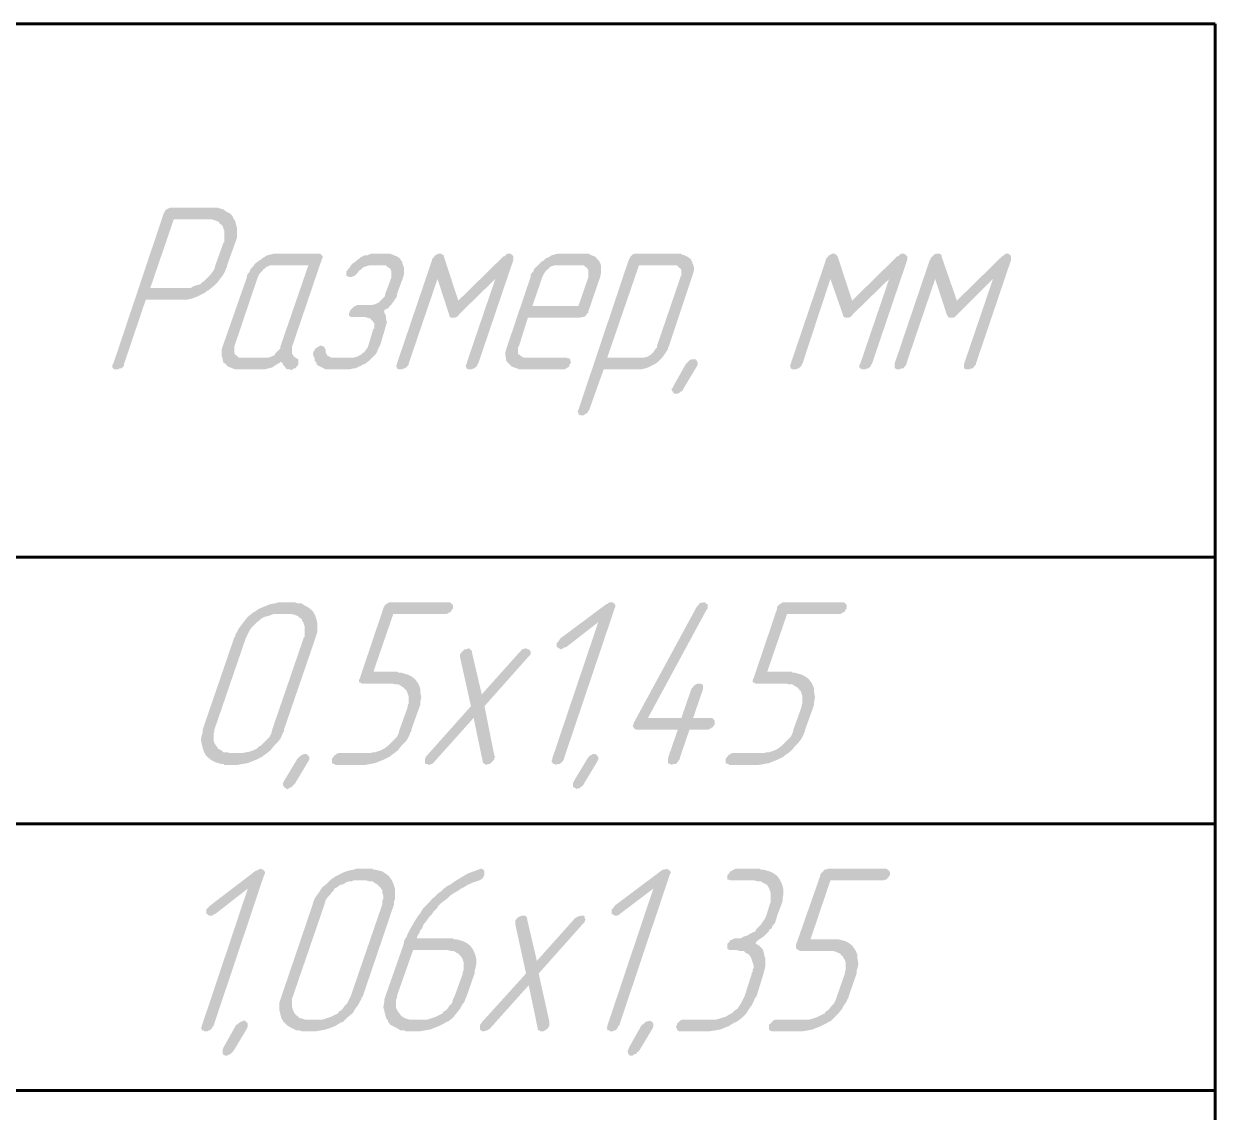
# Paper-space layout 'Layout1' of a CAD drawing. Extents: x -1 to 840, y -1 to 593.
# Drawn here: x 473.47 to 506.98, y 201.39 to 232 of the extents above; entities that cross this region are included whole.
import ezdxf

# ---------------------------------------------------------------- set-up
doc = ezdxf.new("R2010")
doc.units = 0
doc.header["$MEASUREMENT"] = 0
doc.layers.add('PDF _Геометрия', color=7, linetype='CONTINUOUS')
doc.layers.add('PDF _Сплошная заливка', color=7, linetype='CONTINUOUS')

psp = doc.layouts.get("Layout1")

# ---------------------------------------------------------------- hatches: boundary and pattern name
at = {"layer": 'PDF _Сплошная заливка', "transparency": 33554559}
h = psp.add_hatch(color=256, dxfattribs=at)
h.paths.add_polyline_path([(478.657, 226.499), (477.691, 226.499), (477.031, 224.569), (478.047, 224.569), (478.098, 224.569), (478.174, 224.569), (478.25, 224.619), (478.326, 224.645), (478.428, 224.67), (478.504, 224.746), (478.529, 224.746), (478.555, 224.772), (478.606, 224.823), (478.657, 224.873), (478.707, 224.924), (478.784, 225.026), (478.834, 225.102), (478.86, 225.204), (479.088, 225.839), (479.114, 225.864), (479.114, 225.889), (479.114, 225.94), (479.114, 226.016), (479.114, 226.093), (479.114, 226.169), (479.088, 226.245), (479.063, 226.321), (479.038, 226.321), (479.038, 226.347), (478.987, 226.372), (478.961, 226.423), (478.91, 226.448), (478.834, 226.474), (478.758, 226.499)], flags=0)
h.paths.add_polyline_path([(478.834, 226.829), (478.91, 226.829), (478.987, 226.804), (479.088, 226.778), (479.19, 226.702), (479.292, 226.651), (479.368, 226.55), (479.368, 226.524), (479.393, 226.499), (479.419, 226.448), (479.444, 226.347), (479.469, 226.245), (479.469, 226.143), (479.469, 225.991), (479.444, 225.915), (479.419, 225.839), (479.19, 225.204), (479.19, 225.204), (479.19, 225.178), (479.19, 225.153), (479.165, 225.127), (479.139, 225.051), (479.088, 224.95), (479.012, 224.848), (478.936, 224.746), (478.809, 224.619), (478.682, 224.518), (478.682, 224.518), (478.657, 224.492), (478.631, 224.492), (478.606, 224.467), (478.58, 224.442), (478.529, 224.416), (478.428, 224.365), (478.326, 224.315), (478.174, 224.264), (478.047, 224.238), (477.894, 224.238), (476.904, 224.238), (476.294, 222.435), (476.294, 222.41), (476.294, 222.384), (476.268, 222.359), (476.218, 222.308), (476.192, 222.308), (476.167, 222.308), (476.141, 222.283), (476.091, 222.283), (476.065, 222.283), (476.065, 222.283), (476.014, 222.283), (475.989, 222.308), (475.989, 222.308), (475.964, 222.333), (475.964, 222.384), (475.964, 222.41), (475.989, 222.435), (477.412, 226.677), (477.412, 226.677), (477.437, 226.702), (477.437, 226.728), (477.462, 226.753), (477.488, 226.778), (477.539, 226.804), (477.589, 226.829), (477.64, 226.829), (478.809, 226.829)], flags=0)
h = psp.add_hatch(color=256, dxfattribs=at)
h.paths.add_polyline_path([(481.476, 225.204), (480.486, 225.204), (480.46, 225.204), (480.409, 225.204), (480.333, 225.178), (480.282, 225.153), (480.232, 225.102), (480.232, 225.102), (480.206, 225.102), (480.206, 225.077), (480.181, 225.051), (480.105, 224.975), (480.079, 224.924), (480.054, 224.873), (479.393, 222.918), (479.393, 222.918), (479.393, 222.918), (479.393, 222.867), (479.393, 222.841), (479.393, 222.765), (479.393, 222.74), (479.419, 222.689), (479.419, 222.689), (479.419, 222.689), (479.469, 222.664), (479.52, 222.613), (479.571, 222.613), (479.622, 222.613), (480.282, 222.613), (480.308, 222.613), (480.359, 222.613), (480.435, 222.638), (480.486, 222.664), (480.536, 222.689), (480.536, 222.689), (480.536, 222.714), (480.562, 222.74), (480.587, 222.765), (480.663, 222.841), (480.689, 222.867), (480.689, 222.918)], flags=0)
h.paths.add_polyline_path([(481.807, 225.534), (481.832, 225.508), (481.857, 225.483), (481.883, 225.458), (481.883, 225.432), (481.857, 225.381), (481.019, 222.918), (481.019, 222.918), (481.019, 222.918), (481.019, 222.892), (481.019, 222.867), (481.019, 222.791), (481.019, 222.714), (481.019, 222.714), (481.044, 222.689), (481.07, 222.638), (481.146, 222.587), (481.146, 222.587), (481.146, 222.587), (481.197, 222.562), (481.197, 222.537), (481.197, 222.511), (481.197, 222.486), (481.197, 222.435), (481.197, 222.41), (481.172, 222.384), (481.146, 222.359), (481.121, 222.308), (481.095, 222.308), (481.07, 222.308), (481.044, 222.283), (480.994, 222.257), (480.943, 222.283), (480.918, 222.283), (480.892, 222.283), (480.841, 222.308), (480.816, 222.359), (480.791, 222.384), (480.791, 222.384), (480.765, 222.41), (480.765, 222.435), (480.74, 222.46), (480.714, 222.486), (480.689, 222.486), (480.663, 222.46), (480.613, 222.435), (480.536, 222.384), (480.46, 222.333), (480.359, 222.308), (480.257, 222.283), (480.155, 222.283), (479.469, 222.283), (479.419, 222.283), (479.342, 222.308), (479.292, 222.333), (479.215, 222.359), (479.165, 222.41), (479.114, 222.46), (479.088, 222.46), (479.088, 222.486), (479.063, 222.537), (479.063, 222.587), (479.038, 222.664), (479.038, 222.74), (479.038, 222.841), (479.063, 222.918), (479.749, 224.873), (479.749, 224.899), (479.749, 224.924), (479.774, 224.975), (479.825, 225.026), (479.851, 225.102), (479.927, 225.178), (479.978, 225.254), (480.079, 225.331), (480.079, 225.331), (480.13, 225.356), (480.181, 225.407), (480.232, 225.432), (480.308, 225.483), (480.409, 225.508), (480.511, 225.534), (480.613, 225.534), (481.781, 225.534)], flags=0)
for points in [[(483.763, 225.534), (483.839, 225.508), (483.89, 225.483), (483.966, 225.458), (484.042, 225.407), (484.093, 225.331), (484.093, 225.331), (484.118, 225.305), (484.118, 225.254), (484.144, 225.204), (484.169, 225.127), (484.169, 225.077), (484.169, 224.975), (484.144, 224.873), (483.966, 224.391), (483.966, 224.391), (483.966, 224.365), (483.966, 224.34), (483.941, 224.289), (483.89, 224.213), (483.814, 224.111), (483.814, 224.111), (483.814, 224.086), (483.788, 224.086), (483.763, 224.061), (483.737, 224.01), (483.687, 223.984), (483.636, 223.959), (483.585, 223.908), (483.61, 223.908), (483.61, 223.883), (483.636, 223.832), (483.661, 223.781), (483.661, 223.705), (483.687, 223.603), (483.661, 223.527), (483.636, 223.426), (483.483, 222.918), (483.458, 222.918), (483.458, 222.892), (483.433, 222.841), (483.407, 222.765), (483.356, 222.689), (483.28, 222.613), (483.204, 222.537), (483.102, 222.46), (483.102, 222.46), (483.102, 222.46), (483.077, 222.435), (483.052, 222.435), (483.001, 222.41), (482.975, 222.384), (482.899, 222.359), (482.848, 222.333), (482.848, 222.333), (482.823, 222.308), (482.797, 222.308), (482.747, 222.308), (482.645, 222.283), (482.569, 222.283), (482.035, 222.283), (482.01, 222.283), (481.959, 222.283), (481.908, 222.308), (481.857, 222.333), (481.807, 222.359), (481.756, 222.384), (481.756, 222.384), (481.73, 222.41), (481.705, 222.435), (481.705, 222.486), (481.654, 222.511), (481.654, 222.587), (481.629, 222.638), (481.603, 222.714), (481.629, 222.791), (481.629, 222.791), (481.654, 222.816), (481.654, 222.841), (481.705, 222.892), (481.73, 222.892), (481.756, 222.918), (481.807, 222.943), (481.832, 222.943), (481.857, 222.943), (481.908, 222.918), (481.908, 222.918), (481.934, 222.892), (481.934, 222.867), (481.959, 222.841), (481.959, 222.816), (481.959, 222.816), (481.959, 222.765), (481.984, 222.714), (482.01, 222.664), (482.035, 222.664), (482.061, 222.638), (482.112, 222.613), (482.188, 222.613), (482.696, 222.613), (482.721, 222.613), (482.772, 222.613), (482.848, 222.638), (482.899, 222.664), (482.95, 222.689), (482.975, 222.689), (482.975, 222.714), (483.001, 222.74), (483.052, 222.765), (483.102, 222.841), (483.128, 222.867), (483.153, 222.918), (483.306, 223.426), (483.306, 223.426), (483.331, 223.426), (483.331, 223.476), (483.331, 223.502), (483.331, 223.527), (483.331, 223.578), (483.306, 223.603), (483.28, 223.654), (483.28, 223.654), (483.255, 223.654), (483.229, 223.705), (483.153, 223.73), (483.102, 223.73), (483.077, 223.756), (482.721, 223.756), (482.696, 223.756), (482.67, 223.756), (482.645, 223.781), (482.62, 223.781), (482.62, 223.832), (482.62, 223.857), (482.645, 223.908), (482.645, 223.908), (482.645, 223.934), (482.67, 223.959), (482.721, 224.01), (482.721, 224.01), (482.747, 224.035), (482.797, 224.061), (482.848, 224.086), (483.204, 224.086), (483.229, 224.086), (483.255, 224.086), (483.356, 224.111), (483.407, 224.137), (483.458, 224.162), (483.458, 224.162), (483.483, 224.188), (483.509, 224.213), (483.534, 224.238), (483.61, 224.315), (483.636, 224.34), (483.636, 224.391), (483.814, 224.873), (483.814, 224.899), (483.814, 224.899), (483.814, 224.924), (483.814, 224.95), (483.814, 225), (483.814, 225.026), (483.788, 225.077), (483.788, 225.102), (483.788, 225.102), (483.763, 225.127), (483.712, 225.153), (483.661, 225.204), (483.61, 225.204), (483.56, 225.204), (483.204, 225.204), (483.178, 225.204), (483.102, 225.178), (483.026, 225.153), (483.026, 225.153), (483.001, 225.127), (482.975, 225.102), (482.899, 225.051), (482.848, 224.975), (482.848, 224.975), (482.823, 224.95), (482.797, 224.924), (482.747, 224.899), (482.747, 224.899), (482.67, 224.873), (482.645, 224.873), (482.62, 224.873), (482.594, 224.899), (482.569, 224.899), (482.543, 224.924), (482.543, 224.95), (482.543, 224.975), (482.543, 225.026), (482.594, 225.077), (482.594, 225.102), (482.62, 225.127), (482.645, 225.153), (482.67, 225.204), (482.721, 225.254), (482.797, 225.305), (482.848, 225.356), (482.925, 225.407), (482.925, 225.432), (482.95, 225.432), (483.001, 225.458), (483.052, 225.483), (483.128, 225.483), (483.178, 225.508), (483.255, 225.534), (483.356, 225.534), (483.712, 225.534)], [(487.167, 225.534), (487.192, 225.508), (487.218, 225.483), (487.218, 225.483), (487.243, 225.458), (487.243, 225.407), (487.243, 225.381), (487.243, 225.356), (486.252, 222.435), (486.227, 222.41), (486.227, 222.384), (486.202, 222.359), (486.151, 222.308), (486.151, 222.308), (486.125, 222.308), (486.075, 222.283), (486.024, 222.283), (486.024, 222.283), (485.999, 222.283), (485.973, 222.283), (485.922, 222.308), (485.922, 222.308), (485.922, 222.333), (485.897, 222.384), (485.922, 222.41), (485.922, 222.435), (486.735, 224.823), (485.694, 223.807), (485.694, 223.807), (485.694, 223.781), (485.643, 223.756), (485.592, 223.73), (485.567, 223.73), (485.541, 223.73), (485.516, 223.73), (485.49, 223.73), (485.465, 223.756), (485.44, 223.781), (485.44, 223.807), (485.109, 224.823), (484.296, 222.435), (484.296, 222.41), (484.271, 222.384), (484.246, 222.359), (484.195, 222.308), (484.195, 222.308), (484.169, 222.308), (484.118, 222.283), (484.068, 222.283), (484.068, 222.283), (484.042, 222.283), (484.017, 222.283), (483.966, 222.308), (483.966, 222.308), (483.966, 222.333), (483.941, 222.384), (483.966, 222.41), (483.966, 222.435), (484.957, 225.356), (484.957, 225.381), (484.982, 225.407), (485.008, 225.432), (485.033, 225.483), (485.058, 225.483), (485.084, 225.508), (485.135, 225.534), (485.186, 225.534), (485.211, 225.534), (485.211, 225.534), (485.236, 225.508), (485.236, 225.508), (485.262, 225.508), (485.287, 225.483), (485.287, 225.458), (485.694, 224.213), (486.964, 225.458), (486.989, 225.458), (486.989, 225.458), (487.015, 225.483), (487.065, 225.534), (487.116, 225.534), (487.142, 225.534)], [(498.218, 225.534), (498.269, 225.508), (498.294, 225.483), (498.294, 225.483), (498.32, 225.458), (498.32, 225.407), (498.32, 225.381), (498.32, 225.356), (497.329, 222.435), (497.304, 222.41), (497.304, 222.384), (497.278, 222.359), (497.227, 222.308), (497.227, 222.308), (497.202, 222.308), (497.151, 222.283), (497.1, 222.283), (497.1, 222.283), (497.075, 222.283), (497.049, 222.283), (496.999, 222.308), (496.999, 222.308), (496.973, 222.333), (496.973, 222.384), (496.973, 222.41), (496.999, 222.435), (497.812, 224.823), (496.77, 223.807), (496.77, 223.807), (496.77, 223.781), (496.719, 223.756), (496.668, 223.73), (496.643, 223.73), (496.618, 223.73), (496.592, 223.73), (496.567, 223.73), (496.541, 223.756), (496.516, 223.781), (496.516, 223.807), (496.16, 224.823), (495.373, 222.435), (495.347, 222.41), (495.347, 222.384), (495.322, 222.359), (495.271, 222.308), (495.271, 222.308), (495.246, 222.308), (495.195, 222.283), (495.144, 222.283), (495.144, 222.283), (495.119, 222.283), (495.093, 222.283), (495.043, 222.308), (495.043, 222.308), (495.043, 222.333), (495.017, 222.384), (495.043, 222.41), (495.043, 222.435), (496.033, 225.356), (496.033, 225.381), (496.059, 225.407), (496.084, 225.432), (496.11, 225.483), (496.135, 225.483), (496.16, 225.508), (496.211, 225.534), (496.262, 225.534), (496.287, 225.534), (496.287, 225.534), (496.313, 225.508), (496.313, 225.508), (496.338, 225.508), (496.338, 225.483), (496.364, 225.458), (496.77, 224.213), (498.04, 225.458), (498.04, 225.458), (498.066, 225.458), (498.091, 225.483), (498.142, 225.534), (498.193, 225.534)], [(501.165, 225.534), (501.191, 225.508), (501.216, 225.483), (501.241, 225.483), (501.241, 225.458), (501.241, 225.407), (501.241, 225.381), (501.241, 225.356), (500.251, 222.435), (500.251, 222.41), (500.225, 222.384), (500.2, 222.359), (500.174, 222.308), (500.149, 222.308), (500.123, 222.308), (500.073, 222.283), (500.047, 222.283), (500.022, 222.283), (499.996, 222.283), (499.971, 222.283), (499.92, 222.308), (499.92, 222.308), (499.92, 222.333), (499.92, 222.384), (499.92, 222.41), (499.92, 222.435), (500.733, 224.823), (499.717, 223.807), (499.717, 223.807), (499.692, 223.781), (499.666, 223.756), (499.615, 223.73), (499.565, 223.73), (499.539, 223.73), (499.539, 223.73), (499.514, 223.73), (499.463, 223.756), (499.463, 223.781), (499.438, 223.807), (499.107, 224.823), (498.294, 222.435), (498.294, 222.41), (498.269, 222.384), (498.244, 222.359), (498.218, 222.308), (498.193, 222.308), (498.167, 222.308), (498.117, 222.283), (498.091, 222.283), (498.066, 222.283), (498.04, 222.283), (498.015, 222.283), (497.989, 222.308), (497.964, 222.308), (497.964, 222.333), (497.964, 222.384), (497.964, 222.41), (497.964, 222.435), (498.955, 225.356), (498.98, 225.381), (498.98, 225.407), (499.006, 225.432), (499.056, 225.483), (499.056, 225.483), (499.082, 225.508), (499.133, 225.534), (499.183, 225.534), (499.209, 225.534), (499.234, 225.534), (499.26, 225.508), (499.26, 225.508), (499.26, 225.508), (499.285, 225.483), (499.285, 225.458), (499.717, 224.213), (500.987, 225.458), (500.987, 225.458), (500.987, 225.458), (501.038, 225.483), (501.089, 225.534), (501.114, 225.534), (501.14, 225.534)], [(492.35, 222.562), (492.375, 222.562), (492.4, 222.537), (492.4, 222.511), (492.426, 222.486), (492.426, 222.46), (492.426, 222.435), (492.426, 222.41), (492.4, 222.359), (492.019, 221.724), (491.994, 221.673), (491.943, 221.648), (491.918, 221.622), (491.918, 221.622), (491.867, 221.597), (491.841, 221.597), (491.816, 221.597), (491.816, 221.597), (491.765, 221.597), (491.74, 221.622), (491.74, 221.648), (491.715, 221.648), (491.715, 221.673), (491.689, 221.724), (491.715, 221.749), (491.715, 221.749), (491.74, 221.8), (492.096, 222.435), (492.146, 222.486), (492.172, 222.511), (492.197, 222.537), (492.197, 222.537), (492.248, 222.562), (492.273, 222.562), (492.299, 222.562), (492.299, 222.562)], [(485.465, 215.729), (485.49, 215.704), (485.516, 215.679), (485.541, 215.653), (485.541, 215.628), (485.541, 215.602), (485.541, 215.552), (485.541, 215.552), (485.516, 215.526), (485.49, 215.475), (485.465, 215.45), (485.44, 215.45), (485.414, 215.425), (485.363, 215.399), (485.313, 215.399), (483.864, 215.399), (483.306, 213.774), (483.991, 213.774), (484.017, 213.748), (484.093, 213.748), (484.169, 213.723), (484.271, 213.697), (484.373, 213.647), (484.474, 213.57), (484.55, 213.469), (484.55, 213.469), (484.576, 213.418), (484.601, 213.367), (484.627, 213.291), (484.627, 213.189), (484.652, 213.062), (484.627, 212.935), (484.627, 212.859), (484.601, 212.783), (484.373, 212.148), (484.373, 212.123), (484.373, 212.123), (484.373, 212.097), (484.347, 212.072), (484.322, 211.996), (484.271, 211.894), (484.195, 211.792), (484.093, 211.691), (483.991, 211.564), (483.864, 211.462), (483.839, 211.462), (483.839, 211.437), (483.814, 211.437), (483.788, 211.411), (483.763, 211.386), (483.712, 211.361), (483.61, 211.31), (483.483, 211.259), (483.356, 211.208), (483.229, 211.183), (483.077, 211.157), (482.239, 211.157), (482.213, 211.183), (482.188, 211.183), (482.137, 211.208), (482.137, 211.208), (482.137, 211.234), (482.137, 211.284), (482.137, 211.335), (482.137, 211.335), (482.162, 211.361), (482.188, 211.386), (482.213, 211.437), (482.239, 211.437), (482.264, 211.462), (482.315, 211.488), (482.366, 211.488), (483.229, 211.488), (483.28, 211.513), (483.356, 211.513), (483.433, 211.538), (483.509, 211.564), (483.61, 211.615), (483.712, 211.691), (483.712, 211.691), (483.737, 211.716), (483.788, 211.767), (483.839, 211.818), (483.89, 211.869), (483.966, 211.945), (484.017, 212.046), (484.042, 212.148), (484.271, 212.783), (484.271, 212.808), (484.271, 212.834), (484.296, 212.885), (484.296, 212.935), (484.296, 213.012), (484.296, 213.088), (484.271, 213.164), (484.246, 213.24), (484.22, 213.24), (484.22, 213.266), (484.169, 213.316), (484.144, 213.342), (484.093, 213.367), (484.017, 213.418), (483.941, 213.418), (483.839, 213.443), (483.001, 213.443), (482.975, 213.443), (482.95, 213.469), (482.925, 213.469), (482.899, 213.494), (482.899, 213.545), (482.925, 213.596), (483.585, 215.552), (483.585, 215.577), (483.61, 215.602), (483.61, 215.628), (483.636, 215.653), (483.661, 215.679), (483.712, 215.704), (483.737, 215.729), (483.814, 215.729), (485.44, 215.729)], [(490.038, 215.729), (490.063, 215.704), (490.089, 215.679), (490.089, 215.679), (490.114, 215.653), (490.114, 215.602), (490.089, 215.552), (488.666, 211.335), (488.666, 211.31), (488.641, 211.284), (488.615, 211.234), (488.564, 211.208), (488.564, 211.183), (488.539, 211.183), (488.488, 211.183), (488.437, 211.157), (488.437, 211.157), (488.412, 211.183), (488.386, 211.183), (488.336, 211.208), (488.336, 211.208), (488.336, 211.234), (488.31, 211.259), (488.336, 211.31), (488.336, 211.335), (489.631, 215.171), (488.717, 214.459), (488.691, 214.459), (488.666, 214.459), (488.641, 214.434), (488.59, 214.409), (488.564, 214.409), (488.539, 214.434), (488.514, 214.434), (488.488, 214.459), (488.463, 214.485), (488.463, 214.51), (488.463, 214.536), (488.463, 214.586), (488.463, 214.586), (488.488, 214.612), (488.514, 214.637), (488.564, 214.713), (489.86, 215.679), (489.885, 215.679), (489.911, 215.704), (489.936, 215.729), (489.987, 215.729), (490.012, 215.729)], [(492.629, 215.729), (492.654, 215.704), (492.68, 215.679), (492.705, 215.679), (492.705, 215.653), (492.705, 215.602), (492.705, 215.552), (492.68, 215.526), (491.029, 212.478), (491.969, 212.478), (492.248, 213.291), (492.248, 213.291), (492.273, 213.316), (492.299, 213.342), (492.324, 213.393), (492.35, 213.393), (492.375, 213.418), (492.426, 213.443), (492.477, 213.443), (492.477, 213.443), (492.502, 213.443), (492.553, 213.418), (492.578, 213.393), (492.578, 213.393), (492.578, 213.367), (492.578, 213.342), (492.578, 213.291), (492.299, 212.478), (492.807, 212.478), (492.832, 212.478), (492.858, 212.453), (492.883, 212.427), (492.909, 212.402), (492.909, 212.377), (492.909, 212.351), (492.909, 212.3), (492.909, 212.3), (492.883, 212.275), (492.858, 212.224), (492.832, 212.199), (492.807, 212.199), (492.781, 212.173), (492.731, 212.148), (492.68, 212.148), (492.197, 212.148), (491.918, 211.335), (491.918, 211.31), (491.892, 211.284), (491.867, 211.234), (491.841, 211.208), (491.816, 211.183), (491.791, 211.183), (491.74, 211.183), (491.689, 211.157), (491.689, 211.157), (491.664, 211.183), (491.638, 211.183), (491.588, 211.208), (491.588, 211.208), (491.588, 211.234), (491.588, 211.259), (491.588, 211.31), (491.588, 211.335), (491.867, 212.148), (490.724, 212.148), (490.698, 212.148), (490.648, 212.173), (490.622, 212.199), (490.622, 212.199), (490.622, 212.224), (490.597, 212.25), (490.622, 212.3), (490.622, 212.326), (492.4, 215.602), (492.4, 215.602), (492.426, 215.628), (492.451, 215.653), (492.477, 215.704), (492.604, 215.729), (492.604, 215.729)], [(496.541, 215.729), (496.567, 215.704), (496.592, 215.679), (496.618, 215.653), (496.618, 215.628), (496.618, 215.602), (496.618, 215.552), (496.618, 215.552), (496.592, 215.526), (496.567, 215.475), (496.541, 215.45), (496.516, 215.45), (496.491, 215.425), (496.44, 215.399), (496.389, 215.399), (494.941, 215.399), (494.382, 213.774), (495.068, 213.774), (495.093, 213.748), (495.17, 213.748), (495.246, 213.723), (495.347, 213.697), (495.449, 213.647), (495.551, 213.57), (495.627, 213.469), (495.627, 213.469), (495.652, 213.418), (495.678, 213.367), (495.703, 213.291), (495.703, 213.189), (495.728, 213.062), (495.703, 212.935), (495.703, 212.859), (495.678, 212.783), (495.449, 212.148), (495.449, 212.123), (495.449, 212.123), (495.449, 212.097), (495.424, 212.072), (495.398, 211.996), (495.347, 211.894), (495.271, 211.792), (495.17, 211.691), (495.068, 211.564), (494.941, 211.462), (494.915, 211.462), (494.915, 211.437), (494.89, 211.437), (494.865, 211.411), (494.839, 211.386), (494.788, 211.361), (494.687, 211.31), (494.56, 211.259), (494.433, 211.208), (494.306, 211.183), (494.153, 211.157), (493.315, 211.157), (493.29, 211.183), (493.264, 211.183), (493.213, 211.208), (493.213, 211.208), (493.213, 211.234), (493.213, 211.284), (493.213, 211.335), (493.213, 211.335), (493.239, 211.361), (493.264, 211.386), (493.29, 211.437), (493.315, 211.437), (493.34, 211.462), (493.391, 211.488), (493.442, 211.488), (494.306, 211.488), (494.357, 211.513), (494.433, 211.513), (494.509, 211.538), (494.585, 211.564), (494.687, 211.615), (494.788, 211.691), (494.788, 211.691), (494.814, 211.716), (494.865, 211.767), (494.915, 211.818), (494.966, 211.869), (495.043, 211.945), (495.093, 212.046), (495.119, 212.148), (495.347, 212.783), (495.347, 212.808), (495.347, 212.834), (495.373, 212.885), (495.373, 212.935), (495.373, 213.012), (495.373, 213.088), (495.347, 213.164), (495.322, 213.24), (495.297, 213.24), (495.297, 213.266), (495.246, 213.316), (495.22, 213.342), (495.17, 213.367), (495.093, 213.418), (495.017, 213.418), (494.915, 213.443), (494.077, 213.443), (494.052, 213.443), (494.026, 213.469), (494.001, 213.469), (493.976, 213.494), (493.976, 213.545), (494.001, 213.596), (494.662, 215.552), (494.662, 215.577), (494.662, 215.602), (494.687, 215.628), (494.712, 215.653), (494.738, 215.679), (494.788, 215.704), (494.814, 215.729), (494.89, 215.729), (496.516, 215.729)], [(487.65, 214.409), (487.675, 214.409), (487.701, 214.383), (487.701, 214.383), (487.726, 214.358), (487.726, 214.307), (487.726, 214.256), (487.726, 214.256), (487.701, 214.231), (487.675, 214.205), (487.65, 214.18), (486.43, 212.808), (486.71, 211.411), (486.71, 211.411), (486.735, 211.386), (486.71, 211.361), (486.71, 211.31), (486.71, 211.31), (486.684, 211.284), (486.659, 211.259), (486.608, 211.208), (486.608, 211.208), (486.583, 211.183), (486.532, 211.183), (486.481, 211.157), (486.481, 211.157), (486.43, 211.183), (486.405, 211.208), (486.38, 211.234), (486.38, 211.259), (486.125, 212.478), (485.033, 211.259), (484.957, 211.183), (484.855, 211.157), (484.855, 211.157), (484.83, 211.183), (484.779, 211.183), (484.754, 211.208), (484.754, 211.208), (484.754, 211.234), (484.754, 211.284), (484.754, 211.335), (484.754, 211.335), (484.779, 211.361), (484.779, 211.386), (484.804, 211.411), (486.049, 212.808), (485.744, 214.18), (485.744, 214.282), (485.77, 214.282), (485.77, 214.307), (485.795, 214.332), (485.846, 214.383), (485.846, 214.383), (485.871, 214.409), (485.922, 214.409), (485.973, 214.434), (485.999, 214.434), (486.024, 214.409), (486.049, 214.383), (486.075, 214.358), (486.075, 214.332), (486.354, 213.139), (487.421, 214.332), (487.497, 214.409), (487.599, 214.434), (487.599, 214.434)], [(481.426, 211.462), (481.451, 211.437), (481.476, 211.411), (481.476, 211.411), (481.502, 211.386), (481.502, 211.335), (481.502, 211.31), (481.502, 211.31), (481.476, 211.259), (481.095, 210.624), (481.044, 210.573), (481.019, 210.548), (480.994, 210.522), (480.968, 210.522), (480.943, 210.497), (480.918, 210.497), (480.892, 210.472), (480.892, 210.472), (480.841, 210.497), (480.816, 210.522), (480.791, 210.522), (480.791, 210.548), (480.765, 210.573), (480.765, 210.599), (480.765, 210.624), (480.765, 210.649), (480.791, 210.7), (481.172, 211.335), (481.197, 211.361), (481.248, 211.411), (481.273, 211.411), (481.273, 211.437), (481.299, 211.437), (481.349, 211.462), (481.375, 211.462), (481.375, 211.462)], [(489.555, 211.462), (489.581, 211.437), (489.606, 211.411), (489.606, 211.411), (489.631, 211.386), (489.631, 211.335), (489.631, 211.31), (489.631, 211.31), (489.606, 211.259), (489.225, 210.624), (489.199, 210.573), (489.149, 210.548), (489.123, 210.522), (489.123, 210.522), (489.098, 210.497), (489.047, 210.497), (489.022, 210.472), (489.022, 210.472), (488.996, 210.497), (488.945, 210.522), (488.945, 210.522), (488.92, 210.548), (488.92, 210.573), (488.92, 210.599), (488.92, 210.624), (488.92, 210.649), (488.945, 210.7), (489.326, 211.335), (489.352, 211.361), (489.377, 211.411), (489.403, 211.411), (489.403, 211.437), (489.454, 211.437), (489.479, 211.462), (489.504, 211.462), (489.53, 211.462)], [(480.181, 208.211), (480.206, 208.211), (480.232, 208.186), (480.232, 208.16), (480.257, 208.16), (480.257, 208.109), (480.232, 208.059), (478.809, 203.817), (478.809, 203.817), (478.784, 203.791), (478.758, 203.741), (478.707, 203.69), (478.707, 203.69), (478.682, 203.69), (478.631, 203.664), (478.58, 203.664), (478.58, 203.664), (478.555, 203.664), (478.529, 203.69), (478.479, 203.69), (478.479, 203.715), (478.479, 203.741), (478.453, 203.766), (478.479, 203.791), (478.479, 203.817), (479.774, 207.678), (478.86, 206.966), (478.834, 206.966), (478.809, 206.941), (478.784, 206.916), (478.733, 206.916), (478.707, 206.916), (478.682, 206.916), (478.657, 206.941), (478.631, 206.966), (478.606, 206.966), (478.606, 206.992), (478.606, 207.043), (478.606, 207.093), (478.606, 207.093), (478.631, 207.119), (478.657, 207.144), (478.707, 207.195), (480.003, 208.186), (480.028, 208.186), (480.054, 208.211), (480.079, 208.211), (480.13, 208.236), (480.155, 208.236)], [(491.588, 208.211), (491.613, 208.211), (491.638, 208.186), (491.638, 208.16), (491.664, 208.16), (491.664, 208.109), (491.638, 208.059), (490.216, 203.817), (490.19, 203.817), (490.19, 203.791), (490.165, 203.741), (490.114, 203.69), (490.114, 203.69), (490.089, 203.69), (490.038, 203.664), (489.987, 203.664), (489.987, 203.664), (489.962, 203.664), (489.936, 203.69), (489.885, 203.69), (489.885, 203.715), (489.885, 203.741), (489.86, 203.766), (489.885, 203.791), (489.885, 203.817), (491.181, 207.678), (490.241, 206.966), (490.241, 206.966), (490.216, 206.941), (490.165, 206.916), (490.139, 206.916), (490.114, 206.916), (490.089, 206.916), (490.063, 206.941), (490.012, 206.966), (490.012, 206.966), (490.012, 206.992), (490.012, 207.043), (490.012, 207.093), (490.012, 207.093), (490.038, 207.119), (490.063, 207.144), (490.089, 207.195), (491.41, 208.186), (491.41, 208.186), (491.435, 208.211), (491.486, 208.211), (491.537, 208.236), (491.537, 208.236)], [(494.204, 208.211), (494.28, 208.211), (494.357, 208.186), (494.458, 208.16), (494.56, 208.109), (494.662, 208.033), (494.738, 207.932), (494.738, 207.932), (494.763, 207.881), (494.788, 207.83), (494.814, 207.754), (494.839, 207.652), (494.839, 207.525), (494.814, 207.398), (494.814, 207.322), (494.788, 207.246), (494.662, 206.916), (494.636, 206.814), (494.611, 206.738), (494.585, 206.687), (494.585, 206.687), (494.56, 206.662), (494.534, 206.636), (494.509, 206.56), (494.433, 206.509), (494.433, 206.484), (494.407, 206.458), (494.382, 206.433), (494.331, 206.382), (494.28, 206.331), (494.204, 206.281), (494.128, 206.23), (494.052, 206.154), (494.052, 206.154), (494.077, 206.128), (494.103, 206.103), (494.153, 206.077), (494.204, 206.027), (494.255, 205.976), (494.28, 205.9), (494.306, 205.798), (494.306, 205.798), (494.306, 205.773), (494.331, 205.722), (494.331, 205.646), (494.331, 205.569), (494.331, 205.493), (494.306, 205.392), (494.28, 205.29), (494.077, 204.63), (494.077, 204.63), (494.052, 204.63), (494.052, 204.604), (494.026, 204.579), (494.001, 204.503), (493.95, 204.401), (493.874, 204.299), (493.798, 204.172), (493.671, 204.045), (493.544, 203.944), (493.544, 203.944), (493.544, 203.944), (493.493, 203.918), (493.467, 203.918), (493.442, 203.893), (493.391, 203.868), (493.315, 203.817), (493.188, 203.766), (493.061, 203.715), (492.909, 203.69), (492.756, 203.664), (491.918, 203.664), (491.892, 203.664), (491.867, 203.69), (491.841, 203.715), (491.841, 203.715), (491.841, 203.741), (491.816, 203.791), (491.841, 203.842), (491.841, 203.842), (491.841, 203.868), (491.867, 203.893), (491.892, 203.918), (491.918, 203.944), (491.943, 203.969), (491.994, 203.995), (492.045, 203.995), (492.909, 203.995), (492.959, 203.995), (493.036, 204.02), (493.112, 204.045), (493.213, 204.071), (493.29, 204.122), (493.391, 204.172), (493.417, 204.198), (493.442, 204.223), (493.467, 204.249), (493.544, 204.299), (493.594, 204.376), (493.645, 204.452), (493.696, 204.553), (493.747, 204.655), (493.95, 205.29), (493.95, 205.315), (493.976, 205.341), (493.976, 205.392), (494.001, 205.442), (494.001, 205.519), (493.976, 205.595), (493.95, 205.671), (493.925, 205.747), (493.925, 205.747), (493.899, 205.773), (493.874, 205.823), (493.823, 205.849), (493.772, 205.874), (493.722, 205.925), (493.62, 205.925), (493.518, 205.95), (493.366, 205.95), (493.315, 205.95), (493.29, 205.976), (493.264, 205.976), (493.264, 206.001), (493.264, 206.027), (493.264, 206.052), (493.264, 206.103), (493.264, 206.103), (493.264, 206.128), (493.29, 206.154), (493.34, 206.204), (493.34, 206.23), (493.366, 206.23), (493.417, 206.255), (493.467, 206.281), (493.518, 206.281), (493.569, 206.281), (493.645, 206.281), (493.722, 206.331), (493.823, 206.357), (493.899, 206.408), (494.001, 206.458), (494.026, 206.458), (494.052, 206.484), (494.077, 206.535), (494.128, 206.585), (494.204, 206.662), (494.255, 206.738), (494.306, 206.814), (494.357, 206.916), (494.458, 207.246), (494.458, 207.246), (494.484, 207.297), (494.484, 207.347), (494.484, 207.398), (494.484, 207.474), (494.484, 207.551), (494.458, 207.627), (494.433, 207.703), (494.433, 207.703), (494.407, 207.728), (494.382, 207.779), (494.331, 207.805), (494.28, 207.83), (494.204, 207.881), (494.128, 207.881), (494.026, 207.906), (493.366, 207.906), (493.34, 207.906), (493.315, 207.932), (493.264, 207.932), (493.264, 207.957), (493.264, 207.982), (493.264, 208.008), (493.264, 208.059), (493.264, 208.059), (493.29, 208.084), (493.315, 208.109), (493.34, 208.16), (493.366, 208.16), (493.391, 208.186), (493.442, 208.211), (493.493, 208.236), (494.179, 208.236)], [(497.761, 208.211), (497.786, 208.211), (497.812, 208.16), (497.837, 208.16), (497.837, 208.135), (497.837, 208.109), (497.837, 208.059), (497.837, 208.059), (497.812, 208.033), (497.786, 207.982), (497.761, 207.957), (497.735, 207.932), (497.71, 207.932), (497.659, 207.906), (497.608, 207.906), (496.16, 207.906), (495.601, 206.255), (496.287, 206.255), (496.313, 206.255), (496.389, 206.255), (496.465, 206.23), (496.567, 206.204), (496.668, 206.154), (496.77, 206.077), (496.846, 205.976), (496.846, 205.976), (496.872, 205.925), (496.897, 205.874), (496.922, 205.798), (496.922, 205.696), (496.948, 205.569), (496.922, 205.442), (496.897, 205.366), (496.897, 205.29), (496.668, 204.63), (496.668, 204.63), (496.668, 204.63), (496.668, 204.604), (496.643, 204.579), (496.618, 204.503), (496.541, 204.401), (496.491, 204.299), (496.389, 204.172), (496.287, 204.071), (496.16, 203.944), (496.135, 203.944), (496.135, 203.944), (496.11, 203.918), (496.084, 203.918), (496.059, 203.893), (496.008, 203.868), (495.906, 203.817), (495.779, 203.766), (495.652, 203.715), (495.525, 203.69), (495.373, 203.664), (494.534, 203.664), (494.509, 203.664), (494.458, 203.69), (494.433, 203.715), (494.433, 203.715), (494.433, 203.741), (494.433, 203.791), (494.433, 203.842), (494.433, 203.842), (494.458, 203.868), (494.484, 203.893), (494.509, 203.918), (494.534, 203.944), (494.56, 203.969), (494.611, 203.995), (494.662, 203.995), (495.525, 203.995), (495.576, 203.995), (495.652, 204.02), (495.728, 204.045), (495.805, 204.071), (495.906, 204.122), (496.008, 204.172), (496.008, 204.198), (496.033, 204.223), (496.084, 204.249), (496.135, 204.299), (496.186, 204.376), (496.262, 204.452), (496.313, 204.553), (496.338, 204.63), (496.567, 205.29), (496.567, 205.29), (496.567, 205.341), (496.592, 205.392), (496.592, 205.442), (496.592, 205.519), (496.592, 205.595), (496.567, 205.671), (496.516, 205.747), (496.516, 205.747), (496.516, 205.773), (496.465, 205.798), (496.44, 205.849), (496.364, 205.874), (496.313, 205.9), (496.237, 205.925), (496.135, 205.925), (495.297, 205.925), (495.271, 205.95), (495.246, 205.95), (495.22, 205.976), (495.195, 206.001), (495.195, 206.052), (495.195, 206.103), (495.881, 208.059), (495.881, 208.059), (495.881, 208.084), (495.906, 208.109), (495.932, 208.135), (495.957, 208.16), (495.983, 208.211), (496.033, 208.211), (496.084, 208.236), (497.735, 208.236)], [(489.174, 206.916), (489.225, 206.916), (489.25, 206.89), (489.25, 206.865), (489.25, 206.839), (489.276, 206.814), (489.25, 206.763), (489.25, 206.763), (489.25, 206.738), (489.225, 206.712), (489.199, 206.687), (487.955, 205.29), (488.259, 203.918), (488.259, 203.893), (488.259, 203.893), (488.259, 203.842), (488.259, 203.817), (488.259, 203.817), (488.234, 203.791), (488.209, 203.741), (488.158, 203.715), (488.158, 203.69), (488.132, 203.69), (488.082, 203.664), (488.031, 203.664), (488.005, 203.664), (487.98, 203.69), (487.955, 203.69), (487.929, 203.715), (487.929, 203.741), (487.675, 204.96), (486.583, 203.741), (486.507, 203.69), (486.405, 203.664), (486.405, 203.664), (486.38, 203.664), (486.329, 203.69), (486.303, 203.715), (486.303, 203.715), (486.303, 203.741), (486.303, 203.766), (486.303, 203.817), (486.303, 203.842), (486.303, 203.842), (486.329, 203.868), (486.354, 203.918), (487.599, 205.29), (487.294, 206.687), (487.294, 206.763), (487.294, 206.789), (487.32, 206.814), (487.345, 206.839), (487.37, 206.865), (487.396, 206.89), (487.421, 206.89), (487.472, 206.916), (487.523, 206.916), (487.548, 206.916), (487.574, 206.916), (487.599, 206.89), (487.624, 206.865), (487.624, 206.839), (487.904, 205.646), (488.971, 206.839), (489.047, 206.89), (489.149, 206.916), (489.149, 206.916)], [(479.698, 203.944), (479.723, 203.944), (479.749, 203.918), (479.749, 203.918), (479.774, 203.868), (479.774, 203.842), (479.774, 203.817), (479.774, 203.817), (479.749, 203.741), (479.368, 203.106), (479.342, 203.08), (479.292, 203.029), (479.266, 203.029), (479.266, 203.029), (479.241, 203.004), (479.19, 202.979), (479.165, 202.979), (479.165, 202.979), (479.139, 202.979), (479.088, 203.004), (479.088, 203.029), (479.063, 203.029), (479.063, 203.08), (479.063, 203.106), (479.063, 203.131), (479.063, 203.131), (479.088, 203.207), (479.444, 203.842), (479.495, 203.868), (479.52, 203.893), (479.546, 203.918), (479.546, 203.918), (479.596, 203.944), (479.622, 203.944), (479.647, 203.969), (479.673, 203.969)], [(491.105, 203.944), (491.13, 203.944), (491.156, 203.918), (491.156, 203.918), (491.181, 203.868), (491.181, 203.842), (491.181, 203.817), (491.181, 203.817), (491.156, 203.741), (490.775, 203.106), (490.724, 203.08), (490.698, 203.029), (490.673, 203.029), (490.673, 203.029), (490.622, 203.004), (490.597, 202.979), (490.571, 202.979), (490.571, 202.979), (490.52, 202.979), (490.495, 203.004), (490.495, 203.029), (490.47, 203.029), (490.47, 203.08), (490.444, 203.106), (490.47, 203.131), (490.47, 203.131), (490.495, 203.207), (490.851, 203.842), (490.902, 203.868), (490.927, 203.893), (490.952, 203.918), (490.952, 203.918), (491.003, 203.944), (491.029, 203.944), (491.054, 203.969), (491.054, 203.969)]]:
    psp.add_hatch(color=256, dxfattribs=at).paths.add_polyline_path(points)
h = psp.add_hatch(color=256, dxfattribs=at)
h.paths.add_polyline_path([(489.149, 225.204), (488.463, 225.204), (488.437, 225.204), (488.412, 225.204), (488.31, 225.178), (488.259, 225.153), (488.234, 225.102), (488.209, 225.102), (488.209, 225.102), (488.183, 225.077), (488.158, 225.051), (488.107, 224.975), (488.082, 224.924), (488.056, 224.873), (487.777, 224.061), (489.072, 224.061), (489.352, 224.873), (489.352, 224.899), (489.352, 224.899), (489.352, 224.924), (489.352, 224.95), (489.352, 225.026), (489.352, 225.077), (489.326, 225.102), (489.326, 225.127), (489.326, 225.127), (489.276, 225.153), (489.225, 225.204), (489.174, 225.204)], flags=0)
h.paths.add_polyline_path([(489.352, 225.534), (489.403, 225.508), (489.454, 225.483), (489.53, 225.458), (489.581, 225.407), (489.631, 225.356), (489.657, 225.331), (489.657, 225.305), (489.682, 225.28), (489.707, 225.204), (489.707, 225.153), (489.707, 225.077), (489.707, 224.975), (489.682, 224.873), (489.352, 223.908), (489.352, 223.883), (489.326, 223.857), (489.326, 223.857), (489.301, 223.832), (489.276, 223.781), (489.225, 223.756), (489.174, 223.756), (489.123, 223.73), (487.65, 223.73), (487.396, 222.918), (487.396, 222.918), (487.37, 222.918), (487.37, 222.867), (487.37, 222.841), (487.37, 222.765), (487.37, 222.74), (487.396, 222.689), (487.396, 222.689), (487.421, 222.689), (487.447, 222.664), (487.523, 222.613), (487.548, 222.613), (487.599, 222.613), (488.742, 222.613), (488.768, 222.587), (488.818, 222.587), (488.844, 222.562), (488.844, 222.537), (488.844, 222.511), (488.869, 222.486), (488.844, 222.435), (488.844, 222.435), (488.818, 222.41), (488.818, 222.359), (488.768, 222.333), (488.742, 222.308), (488.717, 222.308), (488.691, 222.283), (488.641, 222.283), (487.447, 222.283), (487.396, 222.283), (487.345, 222.308), (487.269, 222.333), (487.192, 222.359), (487.142, 222.41), (487.091, 222.46), (487.091, 222.46), (487.065, 222.486), (487.04, 222.537), (487.04, 222.587), (487.015, 222.664), (487.015, 222.74), (487.04, 222.841), (487.065, 222.918), (487.726, 224.873), (487.726, 224.899), (487.726, 224.924), (487.751, 224.975), (487.802, 225.026), (487.828, 225.102), (487.904, 225.178), (487.98, 225.254), (488.056, 225.331), (488.082, 225.331), (488.107, 225.356), (488.158, 225.407), (488.234, 225.432), (488.31, 225.483), (488.386, 225.508), (488.488, 225.534), (488.59, 225.534), (489.301, 225.534)], flags=0)
h = psp.add_hatch(color=256, dxfattribs=at)
h.paths.add_polyline_path([(491.74, 225.204), (490.775, 225.204), (489.885, 222.613), (490.876, 222.613), (490.902, 222.613), (490.927, 222.613), (491.029, 222.638), (491.054, 222.664), (491.105, 222.689), (491.13, 222.714), (491.13, 222.714), (491.156, 222.74), (491.181, 222.765), (491.232, 222.841), (491.283, 222.892), (491.283, 222.943), (491.943, 224.873), (491.943, 224.899), (491.969, 224.899), (491.969, 224.924), (491.969, 224.95), (491.969, 225.026), (491.969, 225.077), (491.943, 225.102), (491.943, 225.127), (491.918, 225.127), (491.892, 225.153), (491.841, 225.204), (491.791, 225.204)], flags=0)
h.paths.add_polyline_path([(491.943, 225.534), (491.994, 225.508), (492.07, 225.483), (492.121, 225.458), (492.197, 225.407), (492.248, 225.356), (492.248, 225.331), (492.273, 225.305), (492.273, 225.28), (492.299, 225.229), (492.324, 225.153), (492.324, 225.077), (492.299, 224.975), (492.273, 224.899), (491.613, 222.918), (491.613, 222.918), (491.588, 222.892), (491.588, 222.841), (491.537, 222.765), (491.486, 222.689), (491.435, 222.613), (491.359, 222.537), (491.283, 222.46), (491.257, 222.46), (491.232, 222.435), (491.181, 222.41), (491.13, 222.384), (491.029, 222.333), (490.952, 222.308), (490.851, 222.283), (490.749, 222.283), (489.784, 222.283), (489.377, 221.14), (489.377, 221.14), (489.352, 221.114), (489.326, 221.063), (489.301, 221.038), (489.276, 221.038), (489.25, 221.013), (489.225, 220.987), (489.174, 220.987), (489.149, 220.987), (489.123, 220.987), (489.098, 221.013), (489.072, 221.013), (489.072, 221.038), (489.072, 221.063), (489.047, 221.089), (489.072, 221.14), (490.495, 225.381), (490.495, 225.381), (490.52, 225.407), (490.52, 225.432), (490.546, 225.458), (490.571, 225.483), (490.597, 225.508), (490.648, 225.534), (490.698, 225.534), (491.892, 225.534)], flags=0)
h = psp.add_hatch(color=256, dxfattribs=at)
h.paths.add_polyline_path([(480.918, 215.399), (480.562, 215.399), (480.486, 215.399), (480.435, 215.374), (480.359, 215.348), (480.257, 215.323), (480.155, 215.272), (480.079, 215.196), (480.054, 215.196), (480.028, 215.171), (479.978, 215.12), (479.927, 215.069), (479.876, 215.018), (479.825, 214.942), (479.774, 214.84), (479.723, 214.739), (478.834, 212.148), (478.834, 212.123), (478.834, 212.097), (478.809, 212.046), (478.809, 211.996), (478.809, 211.919), (478.809, 211.843), (478.834, 211.767), (478.885, 211.691), (478.885, 211.691), (478.91, 211.665), (478.936, 211.615), (478.987, 211.589), (479.038, 211.564), (479.088, 211.513), (479.19, 211.513), (479.266, 211.488), (479.647, 211.488), (479.698, 211.513), (479.749, 211.513), (479.851, 211.538), (479.927, 211.564), (480.028, 211.615), (480.105, 211.691), (480.13, 211.691), (480.155, 211.716), (480.206, 211.767), (480.257, 211.818), (480.308, 211.869), (480.384, 211.945), (480.435, 212.046), (480.46, 212.148), (481.349, 214.739), (481.375, 214.764), (481.375, 214.79), (481.375, 214.84), (481.375, 214.891), (481.375, 214.967), (481.375, 215.044), (481.349, 215.12), (481.324, 215.196), (481.299, 215.196), (481.299, 215.247), (481.273, 215.272), (481.222, 215.298), (481.172, 215.348), (481.095, 215.374), (481.019, 215.399)], flags=0)
h.paths.add_polyline_path([(481.095, 215.729), (481.172, 215.704), (481.273, 215.704), (481.349, 215.653), (481.451, 215.602), (481.553, 215.526), (481.629, 215.45), (481.629, 215.425), (481.654, 215.399), (481.68, 215.323), (481.705, 215.247), (481.73, 215.145), (481.73, 215.018), (481.73, 214.891), (481.705, 214.815), (481.68, 214.739), (480.791, 212.148), (480.791, 212.123), (480.791, 212.123), (480.791, 212.097), (480.765, 212.072), (480.74, 211.996), (480.689, 211.894), (480.613, 211.792), (480.511, 211.691), (480.409, 211.564), (480.282, 211.462), (480.257, 211.462), (480.257, 211.437), (480.232, 211.437), (480.206, 211.411), (480.181, 211.386), (480.13, 211.361), (480.028, 211.31), (479.901, 211.259), (479.774, 211.208), (479.622, 211.183), (479.495, 211.157), (479.114, 211.157), (479.088, 211.183), (479.038, 211.183), (478.936, 211.208), (478.86, 211.234), (478.758, 211.284), (478.657, 211.361), (478.58, 211.437), (478.58, 211.462), (478.555, 211.488), (478.529, 211.564), (478.504, 211.64), (478.479, 211.742), (478.453, 211.869), (478.479, 211.996), (478.504, 212.072), (478.504, 212.148), (479.393, 214.739), (479.393, 214.764), (479.419, 214.764), (479.419, 214.79), (479.419, 214.815), (479.469, 214.891), (479.52, 214.993), (479.596, 215.094), (479.673, 215.196), (479.774, 215.323), (479.901, 215.425), (479.927, 215.45), (479.927, 215.45), (479.952, 215.45), (479.978, 215.475), (480.028, 215.501), (480.054, 215.526), (480.155, 215.577), (480.282, 215.628), (480.409, 215.679), (480.562, 215.704), (480.638, 215.729), (481.07, 215.729)], flags=0)
h = psp.add_hatch(color=256, dxfattribs=at)
h.paths.add_polyline_path([(483.102, 207.906), (482.747, 207.906), (482.696, 207.881), (482.62, 207.881), (482.543, 207.855), (482.467, 207.805), (482.366, 207.779), (482.264, 207.703), (482.264, 207.703), (482.213, 207.678), (482.188, 207.627), (482.137, 207.576), (482.086, 207.5), (482.01, 207.424), (481.959, 207.347), (481.934, 207.246), (481.044, 204.655), (481.044, 204.63), (481.019, 204.604), (481.019, 204.553), (481.019, 204.477), (481.019, 204.426), (481.019, 204.35), (481.044, 204.274), (481.07, 204.198), (481.095, 204.172), (481.095, 204.172), (481.121, 204.122), (481.172, 204.096), (481.222, 204.045), (481.299, 204.02), (481.375, 203.995), (481.476, 203.995), (481.832, 203.995), (481.883, 203.995), (481.959, 204.02), (482.035, 204.045), (482.112, 204.071), (482.213, 204.122), (482.315, 204.172), (482.315, 204.198), (482.34, 204.223), (482.391, 204.249), (482.442, 204.299), (482.493, 204.376), (482.569, 204.452), (482.62, 204.553), (482.67, 204.655), (483.56, 207.246), (483.56, 207.246), (483.56, 207.297), (483.56, 207.347), (483.585, 207.398), (483.585, 207.474), (483.56, 207.551), (483.56, 207.627), (483.509, 207.703), (483.509, 207.703), (483.483, 207.728), (483.458, 207.754), (483.407, 207.805), (483.356, 207.83), (483.28, 207.881), (483.204, 207.881)], flags=0)
h.paths.add_polyline_path([(483.306, 208.211), (483.356, 208.211), (483.458, 208.186), (483.56, 208.16), (483.636, 208.109), (483.737, 208.033), (483.814, 207.932), (483.814, 207.932), (483.839, 207.881), (483.864, 207.83), (483.89, 207.754), (483.915, 207.652), (483.915, 207.525), (483.915, 207.398), (483.89, 207.322), (483.89, 207.246), (483.001, 204.63), (483.001, 204.63), (482.975, 204.63), (482.975, 204.604), (482.975, 204.579), (482.925, 204.503), (482.874, 204.401), (482.797, 204.299), (482.721, 204.172), (482.594, 204.071), (482.467, 203.944), (482.467, 203.944), (482.467, 203.944), (482.442, 203.918), (482.391, 203.918), (482.366, 203.893), (482.315, 203.868), (482.239, 203.817), (482.112, 203.766), (481.959, 203.715), (481.832, 203.69), (481.68, 203.664), (481.324, 203.664), (481.299, 203.664), (481.222, 203.69), (481.146, 203.69), (481.044, 203.741), (480.943, 203.791), (480.867, 203.842), (480.765, 203.944), (480.765, 203.969), (480.74, 203.995), (480.714, 204.045), (480.689, 204.147), (480.663, 204.249), (480.663, 204.35), (480.663, 204.477), (480.689, 204.553), (480.714, 204.63), (481.603, 207.246), (481.603, 207.246), (481.603, 207.271), (481.603, 207.297), (481.629, 207.322), (481.654, 207.398), (481.705, 207.474), (481.781, 207.576), (481.857, 207.703), (481.984, 207.805), (482.112, 207.932), (482.112, 207.932), (482.137, 207.957), (482.137, 207.957), (482.188, 207.982), (482.213, 208.008), (482.264, 208.033), (482.366, 208.084), (482.467, 208.135), (482.62, 208.186), (482.747, 208.211), (482.823, 208.236), (483.28, 208.236)], flags=0)
h = psp.add_hatch(color=256, dxfattribs=at)
h.paths.add_polyline_path([(485.389, 205.95), (484.423, 205.95), (483.966, 204.655), (483.966, 204.63), (483.966, 204.604), (483.941, 204.553), (483.941, 204.477), (483.941, 204.426), (483.941, 204.35), (483.966, 204.274), (484.017, 204.198), (484.017, 204.172), (484.042, 204.172), (484.068, 204.122), (484.093, 204.096), (484.169, 204.045), (484.22, 204.02), (484.322, 203.995), (484.398, 203.995), (484.779, 203.995), (484.83, 203.995), (484.906, 204.02), (484.982, 204.045), (485.058, 204.071), (485.16, 204.122), (485.262, 204.172), (485.262, 204.198), (485.287, 204.223), (485.338, 204.249), (485.389, 204.299), (485.44, 204.376), (485.516, 204.452), (485.541, 204.553), (485.592, 204.655), (485.821, 205.29), (485.821, 205.315), (485.821, 205.341), (485.846, 205.392), (485.846, 205.442), (485.846, 205.519), (485.846, 205.595), (485.821, 205.671), (485.795, 205.747), (485.77, 205.747), (485.77, 205.773), (485.719, 205.823), (485.694, 205.849), (485.643, 205.874), (485.567, 205.925), (485.49, 205.925)], flags=0)
h.paths.add_polyline_path([(486.38, 208.211), (486.405, 208.211), (486.43, 208.16), (486.43, 208.16), (486.43, 208.135), (486.43, 208.109), (486.43, 208.059), (486.43, 208.059), (486.405, 208.033), (486.405, 208.008), (486.38, 207.982), (486.38, 207.957), (486.354, 207.957), (486.329, 207.932), (486.278, 207.906), (486.202, 207.881), (486.125, 207.855), (485.948, 207.779), (485.948, 207.779), (485.922, 207.754), (485.897, 207.754), (485.871, 207.728), (485.821, 207.703), (485.77, 207.678), (485.668, 207.601), (485.643, 207.601), (485.617, 207.576), (485.567, 207.551), (485.49, 207.5), (485.414, 207.424), (485.313, 207.347), (485.211, 207.271), (485.109, 207.17), (485.109, 207.144), (485.084, 207.119), (485.058, 207.093), (485.008, 207.043), (484.957, 206.966), (484.881, 206.89), (484.83, 206.814), (484.754, 206.712), (484.754, 206.712), (484.728, 206.687), (484.703, 206.636), (484.677, 206.56), (484.627, 206.509), (484.601, 206.433), (484.55, 206.357), (484.525, 206.281), (485.541, 206.281), (485.567, 206.255), (485.643, 206.255), (485.719, 206.23), (485.821, 206.204), (485.922, 206.154), (486.024, 206.077), (486.1, 205.976), (486.1, 205.976), (486.125, 205.925), (486.151, 205.874), (486.176, 205.798), (486.202, 205.696), (486.202, 205.569), (486.176, 205.442), (486.151, 205.366), (486.151, 205.29), (485.922, 204.63), (485.922, 204.63), (485.922, 204.63), (485.897, 204.604), (485.897, 204.579), (485.871, 204.503), (485.795, 204.401), (485.744, 204.299), (485.643, 204.172), (485.541, 204.045), (485.414, 203.944), (485.389, 203.944), (485.389, 203.944), (485.363, 203.918), (485.338, 203.918), (485.313, 203.893), (485.262, 203.868), (485.16, 203.817), (485.033, 203.766), (484.906, 203.715), (484.754, 203.69), (484.601, 203.664), (484.246, 203.664), (484.22, 203.664), (484.169, 203.69), (484.068, 203.69), (483.991, 203.741), (483.89, 203.791), (483.788, 203.842), (483.712, 203.944), (483.712, 203.969), (483.687, 203.995), (483.661, 204.045), (483.636, 204.147), (483.61, 204.249), (483.585, 204.35), (483.61, 204.477), (483.61, 204.553), (483.636, 204.63), (484.144, 206.077), (484.144, 206.103), (484.144, 206.103), (484.169, 206.154), (484.169, 206.204), (484.195, 206.255), (484.246, 206.331), (484.271, 206.408), (484.322, 206.509), (484.423, 206.687), (484.55, 206.89), (484.627, 206.992), (484.703, 207.119), (484.804, 207.22), (484.906, 207.322), (484.906, 207.347), (484.931, 207.347), (484.957, 207.398), (485.008, 207.424), (485.058, 207.474), (485.135, 207.551), (485.211, 207.601), (485.287, 207.678), (485.389, 207.754), (485.49, 207.805), (485.592, 207.881), (485.719, 207.957), (485.973, 208.109), (486.125, 208.16), (486.252, 208.211), (486.329, 208.236), (486.354, 208.236)], flags=0)

# ---------------------------------------------------------------- linework, layer by layer
at = {"layer": 'PDF _Геометрия', "lineweight": 60}
psp.add_lwpolyline([(506.982, 231.997), (439.97, 231.997), (439.97, 104.497), (506.982, 104.497)], close=True, dxfattribs=at)
for points in [[(439.97, 216.997), (506.982, 216.997)], [(439.97, 209.497), (506.982, 209.497)], [(439.97, 201.997), (506.982, 201.997)]]:
    psp.add_lwpolyline(points, dxfattribs=at)

doc.saveas('drawing.dxf')
